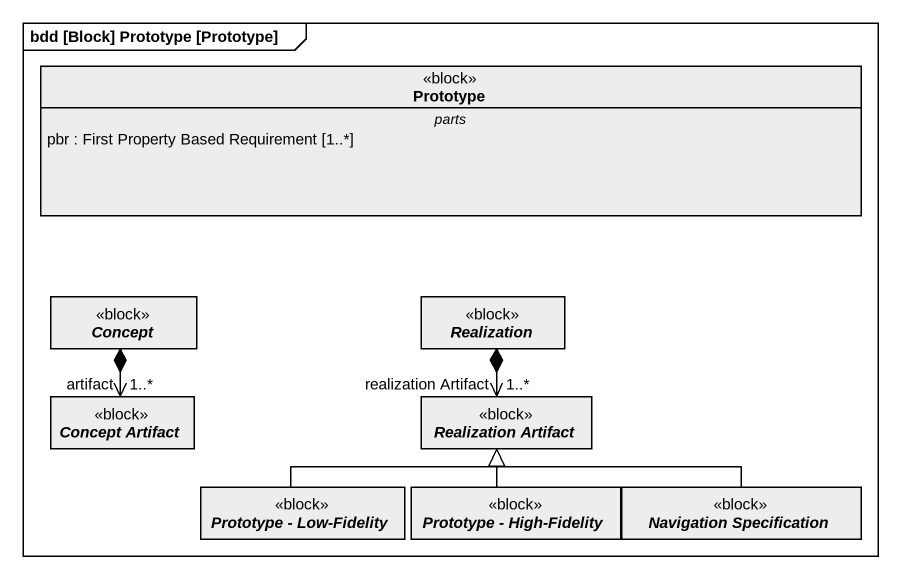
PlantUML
@startuml
mainframe bdd [Block] Prototype [Prototype]
hide circle
hide empty members
class Prototype <<block>> #EDEDED {
  -- parts --
  pbr : First Property Based Requirement [1..*]
}
abstract class Concept <<block>> #EDEDED
abstract class Realization <<block>> #EDEDED
abstract class "Concept Artifact" as Concept_Artifact <<block>> #EDEDED
abstract class "Realization Artifact" as Realization_Artifact <<block>> #EDEDED
abstract class "Prototype - Low-Fidelity" as Prototype_Low_Fidelity <<block>> #EDEDED
abstract class "Prototype - High-Fidelity" as Prototype_High_Fidelity <<block>> #EDEDED
abstract class "Navigation Specification" as Navigation_Specification <<block>> #EDEDED
Concept *--> "artifact\n1..*" Concept_Artifact
Realization *--> "realization Artifact\n1..*" Realization_Artifact
Prototype_Low_Fidelity -right-|> Realization_Artifact
Prototype_High_Fidelity -up-|> Realization_Artifact
Navigation_Specification -left-|> Realization_Artifact
@enduml
